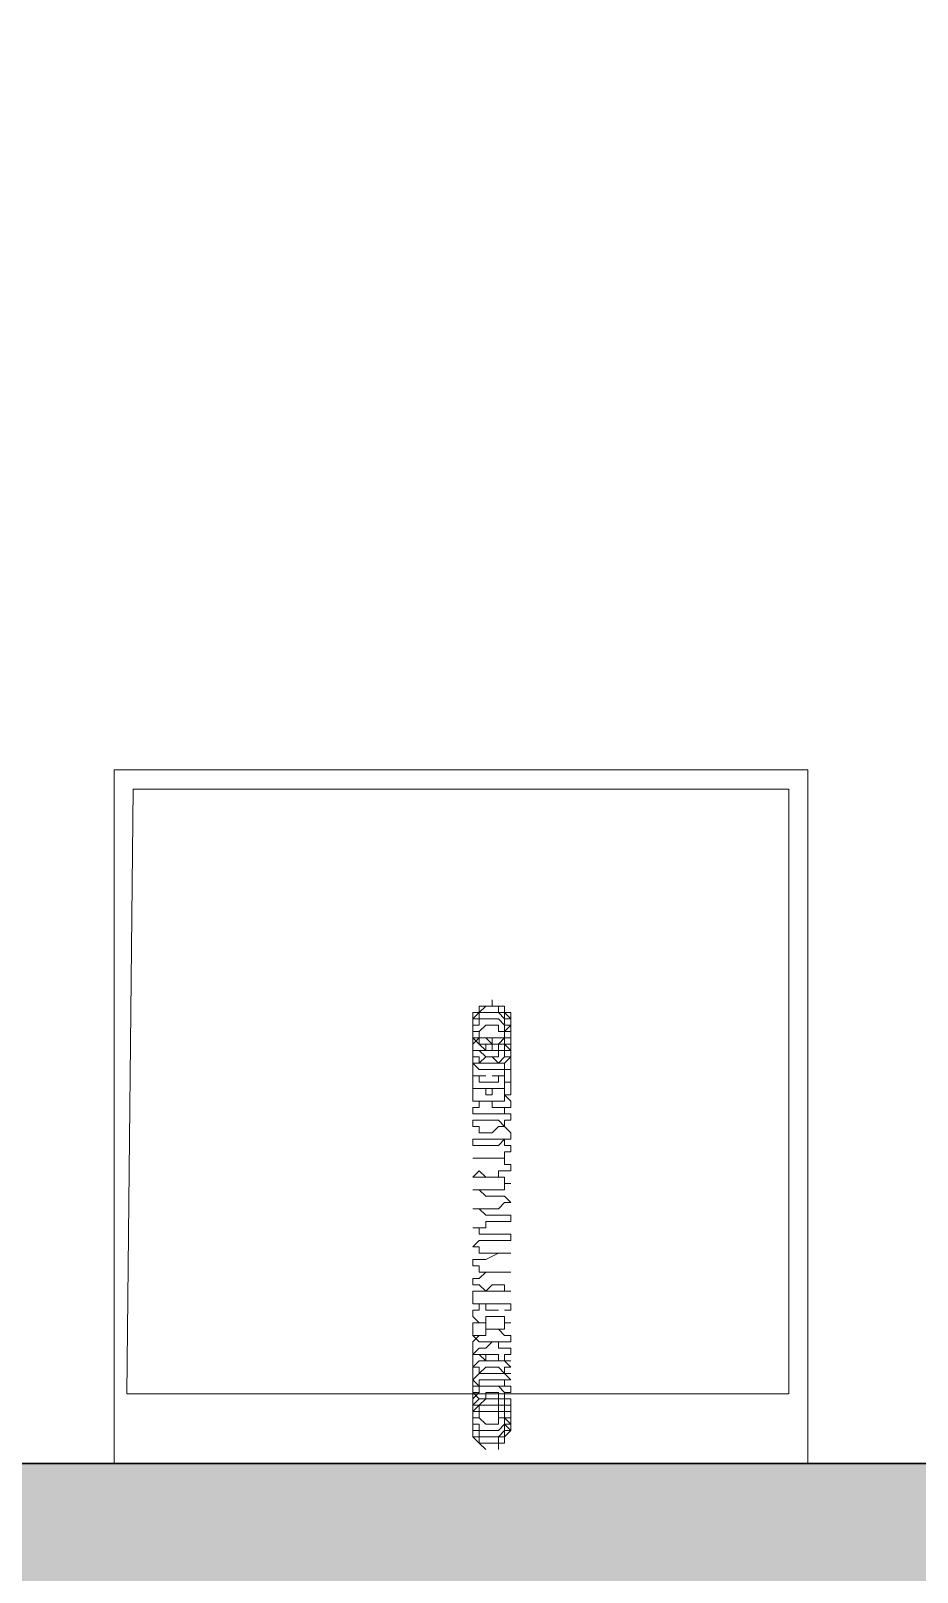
# Model space of a CAD drawing. Header units: millimetres. Extents: x -13407 to 8063098, y -2635 to 109271.
# Drawn here: x -2418 to -1677, y 54274 to 55563 of the extents above; entities that cross this region are included whole.
import ezdxf

# ---------------------------------------------------------------- set-up
doc = ezdxf.new("R2010")
doc.units = ezdxf.units.MM
doc.layers.add('АР_Перегородки газоблок', color=165, linetype='Continuous', lineweight=30)
doc.layers.add('АР_Перегородки газоблок_Штрих', color=165, linetype='Continuous', lineweight=5)
doc.layers.add('ТХ_ВК_оборуд.пищеблок', color=250, linetype='Continuous')

msp = doc.modelspace()

# ---------------------------------------------------------------- hatches: boundary and pattern name
at = {"layer": 'АР_Перегородки газоблок_Штрих', "ltscale": 100}
h = msp.add_hatch(dxfattribs=at)
h.set_pattern_fill('AR-CONC', color=253, scale=30)
h.set_pattern_definition([(50, (211803.85, -55205.68), (215.17805, -18.82564), [22.5, -247.5]), (355, (211803.85, -55205.68), (-41.6254, 225.65764), [18, -198]), (100.45144, (211821.79, -55207.25), (173.55265, 206.832), [19.12206, -210.34263]), (46.1842, (211803.85, -55145.68), (320.1724, -49.65578), [33.75, -371.25]), (96.63564, (211830.53, -55149.82), (280.3986, 292.2356), [28.6831, -315.51413]), (351.18416, (211803.85, -55145.68), (280.3986, 292.2356), [27, -297]), (21, (211833.85, -55160.68), (179.07212, -120.78567), [22.5, -247.5]), (326, (211833.85, -55160.68), (72.9946, 217.54501), [18, -198]), (71.45144, (211848.78, -55170.75), (252.06671, 96.75935), [19.12206, -210.34263]), (37.5, (211803.85, -55205.68), (3.647957, 99.868156), [0, -195.6, 0, -201, 0, -198.75]), (7.5, (211803.85, -55205.68), (78.92086, 118.323514), [0, -114.6, 0, -191.1, 0, -75.75]), (327.5, (211736.95, -55205.68), (160.14673, -6.766462), [0, -75, 0, -234, 0, -310.5]), (317.5, (211706.95, -55205.68), (174.95585, 30.031495), [0, -97.5, 0, -155.4, 0, -220.5])])
h.paths.add_polyline_path([(-230.1, 55563), (-350.1, 55563), (-350.1, 54364.9), (-6180.1, 54364.9), (-6180.1, 54244.9), (-350.1, 54244.9), (-350.1, 52960.3), (-230.1, 52960.3)])

# ---------------------------------------------------------------- linework, layer by layer
at = {"layer": 'АР_Перегородки газоблок', "color": 253, "ltscale": 100}
msp.add_lwpolyline([(-6180.1, 54364.9), (-350.1, 54364.9)], dxfattribs=at)
at = {"layer": 'ТХ_ВК_оборуд.пищеблок', "color": 253, "lineweight": 0}
for points in [[(-1768.6, 54364.9), (-1768.6, 54944.9), (-2348.6, 54944.9), (-2348.6, 54364.9)], [(-1768.6, 54364.9), (-1768.6, 54944.9), (-2348.6, 54944.9), (-2348.6, 54364.9)], [(-1784.5, 54423.1), (-1784.5, 54929), (-2332.8, 54929), (-2338, 54423.1)], [(-1784.5, 54423.1), (-1784.5, 54929), (-2332.8, 54929), (-2338, 54423.1)]]:
    msp.add_lwpolyline(points, close=True, dxfattribs=at)
at = {"layer": 'ТХ_ВК_оборуд.пищеблок', "color": 253, "lineweight": 0, "elevation": 0}
for points in [[(-2032.8, 54699.6), (-2038.1, 54699.6), (-2043.4, 54699.6), (-2043.4, 54704.9), (-2048.7, 54704.9), (-2048.7, 54710.2), (-2048.7, 54715.5), (-2043.4, 54720.8), (-2038.1, 54720.8), (-2032.8, 54715.5), (-2032.8, 54720.8), (-2027.5, 54720.8), (-2022.3, 54720.8), (-2022.3, 54726.1), (-2017, 54726.1), (-2017, 54731.4), (-2017, 54736.7), (-2022.3, 54742), (-2022.3, 54747.3), (-2027.5, 54747.3), (-2032.8, 54747.3), (-2038.1, 54747.3), (-2043.4, 54747.3), (-2043.4, 54742), (-2048.7, 54742), (-2048.7, 54736.7), (-2048.7, 54731.4), (-2048.7, 54726.1), (-2043.4, 54726.1), (-2043.4, 54720.8), (-2038.1, 54720.8), (-2032.8, 54720.8), (-2027.5, 54720.8), (-2022.3, 54720.8), (-2027.5, 54720.8), (-2022.3, 54720.8), (-2027.5, 54720.8), (-2022.3, 54720.8), (-2027.5, 54720.8), (-2022.3, 54720.8), (-2027.5, 54720.8), (-2022.3, 54720.8), (-2027.5, 54720.8), (-2022.3, 54720.8), (-2027.5, 54720.8), (-2022.3, 54720.8), (-2027.5, 54720.8), (-2022.3, 54720.8), (-2022.3, 54726.1), (-2022.3, 54720.8), (-2022.3, 54726.1), (-2022.3, 54720.8), (-2022.3, 54726.1), (-2022.3, 54720.8), (-2022.3, 54726.1), (-2022.3, 54720.8), (-2022.3, 54726.1), (-2022.3, 54720.8), (-2022.3, 54726.1), (-2022.3, 54720.8), (-2022.3, 54726.1), (-2022.3, 54720.8), (-2022.3, 54726.1), (-2017, 54731.4), (-2017, 54736.7), (-2017, 54731.4), (-2017, 54736.7), (-2017, 54731.4), (-2017, 54736.7), (-2017, 54731.4), (-2017, 54736.7), (-2017, 54731.4), (-2017, 54736.7), (-2017, 54731.4), (-2017, 54736.7), (-2017, 54731.4), (-2017, 54736.7), (-2017, 54731.4), (-2017, 54736.7), (-2017, 54742), (-2017, 54736.7), (-2017, 54742), (-2022.3, 54742), (-2017, 54742), (-2022.3, 54742), (-2017, 54742), (-2022.3, 54742), (-2017, 54742), (-2022.3, 54742), (-2017, 54742), (-2022.3, 54742), (-2017, 54742), (-2022.3, 54742), (-2017, 54742), (-2022.3, 54742), (-2017, 54742), (-2022.3, 54742), (-2022.3, 54747.3), (-2022.3, 54742), (-2022.3, 54747.3), (-2027.5, 54747.3), (-2022.3, 54747.3), (-2027.5, 54747.3), (-2022.3, 54747.3), (-2027.5, 54747.3), (-2022.3, 54747.3), (-2027.5, 54747.3), (-2022.3, 54747.3), (-2027.5, 54747.3), (-2022.3, 54747.3), (-2027.5, 54747.3), (-2022.3, 54747.3), (-2027.5, 54747.3), (-2022.3, 54747.3), (-2027.5, 54747.3), (-2032.8, 54747.3), (-2027.5, 54747.3), (-2032.8, 54747.3), (-2027.5, 54747.3), (-2032.8, 54747.3), (-2027.5, 54747.3), (-2032.8, 54747.3), (-2027.5, 54747.3), (-2032.8, 54747.3), (-2027.5, 54747.3), (-2032.8, 54747.3), (-2027.5, 54747.3), (-2032.8, 54747.3), (-2027.5, 54747.3), (-2032.8, 54747.3), (-2032.8, 54752.6), (-2032.8, 54747.3), (-2038.1, 54747.3), (-2043.4, 54747.3), (-2038.1, 54747.3), (-2043.4, 54747.3), (-2043.4, 54742), (-2043.4, 54747.3), (-2043.4, 54742), (-2043.4, 54747.3), (-2043.4, 54742), (-2043.4, 54747.3), (-2043.4, 54742), (-2043.4, 54747.3), (-2043.4, 54742), (-2043.4, 54747.3), (-2043.4, 54742), (-2043.4, 54747.3), (-2043.4, 54742), (-2043.4, 54747.3), (-2043.4, 54742), (-2048.7, 54742), (-2048.7, 54736.7), (-2048.7, 54742), (-2048.7, 54736.7), (-2048.7, 54742), (-2048.7, 54736.7), (-2048.7, 54742), (-2048.7, 54736.7), (-2048.7, 54742), (-2048.7, 54736.7), (-2048.7, 54742), (-2048.7, 54736.7), (-2048.7, 54742), (-2048.7, 54736.7), (-2048.7, 54742), (-2048.7, 54736.7), (-2048.7, 54731.4), (-2048.7, 54726.1), (-2043.4, 54726.1), (-2043.4, 54720.8), (-2038.1, 54720.8), (-2032.8, 54720.8), (-2038.1, 54720.8), (-2043.4, 54720.8), (-2043.4, 54726.1), (-2048.7, 54726.1), (-2048.7, 54731.4), (-2048.7, 54736.7), (-2048.7, 54731.4), (-2048.7, 54726.1), (-2043.4, 54726.1), (-2043.4, 54720.8), (-2038.1, 54720.8), (-2032.8, 54720.8), (-2027.5, 54720.8), (-2032.8, 54720.8), (-2038.1, 54720.8), (-2043.4, 54720.8), (-2043.4, 54726.1), (-2048.7, 54726.1), (-2048.7, 54731.4), (-2048.7, 54736.7), (-2048.7, 54731.4), (-2048.7, 54726.1), (-2043.4, 54726.1), (-2043.4, 54720.8), (-2038.1, 54720.8), (-2032.8, 54720.8), (-2027.5, 54720.8), (-2032.8, 54720.8), (-2038.1, 54720.8), (-2043.4, 54720.8), (-2043.4, 54726.1), (-2048.7, 54726.1), (-2048.7, 54731.4), (-2048.7, 54736.7), (-2048.7, 54731.4), (-2048.7, 54726.1), (-2043.4, 54726.1), (-2043.4, 54720.8), (-2038.1, 54720.8), (-2032.8, 54720.8), (-2027.5, 54720.8), (-2032.8, 54720.8), (-2038.1, 54720.8), (-2043.4, 54720.8), (-2043.4, 54726.1), (-2048.7, 54726.1), (-2048.7, 54731.4), (-2048.7, 54736.7), (-2048.7, 54731.4), (-2048.7, 54726.1), (-2043.4, 54726.1), (-2043.4, 54720.8), (-2038.1, 54720.8), (-2032.8, 54720.8), (-2027.5, 54720.8), (-2032.8, 54720.8), (-2038.1, 54720.8), (-2043.4, 54720.8), (-2043.4, 54726.1), (-2048.7, 54726.1), (-2048.7, 54731.4), (-2048.7, 54736.7), (-2048.7, 54731.4), (-2048.7, 54726.1), (-2043.4, 54726.1), (-2043.4, 54720.8), (-2038.1, 54720.8), (-2032.8, 54720.8)], [(-2032.8, 54699.6), (-2038.1, 54699.6), (-2043.4, 54699.6), (-2043.4, 54704.9), (-2048.7, 54704.9), (-2048.7, 54710.2), (-2048.7, 54715.5), (-2043.4, 54720.8), (-2038.1, 54720.8), (-2032.8, 54715.5), (-2032.8, 54720.8), (-2027.5, 54720.8), (-2022.3, 54720.8), (-2022.3, 54726.1), (-2017, 54726.1), (-2017, 54731.4), (-2017, 54736.7), (-2022.3, 54742), (-2022.3, 54747.3), (-2027.5, 54747.3), (-2032.8, 54747.3), (-2038.1, 54747.3), (-2043.4, 54747.3), (-2043.4, 54742), (-2048.7, 54742), (-2048.7, 54736.7), (-2048.7, 54731.4), (-2048.7, 54726.1), (-2043.4, 54726.1), (-2043.4, 54720.8), (-2038.1, 54720.8), (-2032.8, 54720.8), (-2027.5, 54720.8), (-2022.3, 54720.8), (-2027.5, 54720.8), (-2022.3, 54720.8), (-2027.5, 54720.8), (-2022.3, 54720.8), (-2027.5, 54720.8), (-2022.3, 54720.8), (-2027.5, 54720.8), (-2022.3, 54720.8), (-2027.5, 54720.8), (-2022.3, 54720.8), (-2027.5, 54720.8), (-2022.3, 54720.8), (-2027.5, 54720.8), (-2022.3, 54720.8), (-2022.3, 54726.1), (-2022.3, 54720.8), (-2022.3, 54726.1), (-2022.3, 54720.8), (-2022.3, 54726.1), (-2022.3, 54720.8), (-2022.3, 54726.1), (-2022.3, 54720.8), (-2022.3, 54726.1), (-2022.3, 54720.8), (-2022.3, 54726.1), (-2022.3, 54720.8), (-2022.3, 54726.1), (-2022.3, 54720.8), (-2022.3, 54726.1), (-2017, 54731.4), (-2017, 54736.7), (-2017, 54731.4), (-2017, 54736.7), (-2017, 54731.4), (-2017, 54736.7), (-2017, 54731.4), (-2017, 54736.7), (-2017, 54731.4), (-2017, 54736.7), (-2017, 54731.4), (-2017, 54736.7), (-2017, 54731.4), (-2017, 54736.7), (-2017, 54731.4), (-2017, 54736.7), (-2017, 54742), (-2017, 54736.7), (-2017, 54742), (-2022.3, 54742), (-2017, 54742), (-2022.3, 54742), (-2017, 54742), (-2022.3, 54742), (-2017, 54742), (-2022.3, 54742), (-2017, 54742), (-2022.3, 54742), (-2017, 54742), (-2022.3, 54742), (-2017, 54742), (-2022.3, 54742), (-2017, 54742), (-2022.3, 54742), (-2022.3, 54747.3), (-2022.3, 54742), (-2022.3, 54747.3), (-2027.5, 54747.3), (-2022.3, 54747.3), (-2027.5, 54747.3), (-2022.3, 54747.3), (-2027.5, 54747.3), (-2022.3, 54747.3), (-2027.5, 54747.3), (-2022.3, 54747.3), (-2027.5, 54747.3), (-2022.3, 54747.3), (-2027.5, 54747.3), (-2022.3, 54747.3), (-2027.5, 54747.3), (-2022.3, 54747.3), (-2027.5, 54747.3), (-2032.8, 54747.3), (-2027.5, 54747.3), (-2032.8, 54747.3), (-2027.5, 54747.3), (-2032.8, 54747.3), (-2027.5, 54747.3), (-2032.8, 54747.3), (-2027.5, 54747.3), (-2032.8, 54747.3), (-2027.5, 54747.3), (-2032.8, 54747.3), (-2027.5, 54747.3), (-2032.8, 54747.3), (-2027.5, 54747.3), (-2032.8, 54747.3), (-2032.8, 54752.6), (-2032.8, 54747.3), (-2038.1, 54747.3), (-2043.4, 54747.3), (-2038.1, 54747.3), (-2043.4, 54747.3), (-2043.4, 54742), (-2043.4, 54747.3), (-2043.4, 54742), (-2043.4, 54747.3), (-2043.4, 54742), (-2043.4, 54747.3), (-2043.4, 54742), (-2043.4, 54747.3), (-2043.4, 54742), (-2043.4, 54747.3), (-2043.4, 54742), (-2043.4, 54747.3), (-2043.4, 54742), (-2043.4, 54747.3), (-2043.4, 54742), (-2048.7, 54742), (-2048.7, 54736.7), (-2048.7, 54742), (-2048.7, 54736.7), (-2048.7, 54742), (-2048.7, 54736.7), (-2048.7, 54742), (-2048.7, 54736.7), (-2048.7, 54742), (-2048.7, 54736.7), (-2048.7, 54742), (-2048.7, 54736.7), (-2048.7, 54742), (-2048.7, 54736.7), (-2048.7, 54742), (-2048.7, 54736.7), (-2048.7, 54731.4), (-2048.7, 54726.1), (-2043.4, 54726.1), (-2043.4, 54720.8), (-2038.1, 54720.8), (-2032.8, 54720.8), (-2038.1, 54720.8), (-2043.4, 54720.8), (-2043.4, 54726.1), (-2048.7, 54726.1), (-2048.7, 54731.4), (-2048.7, 54736.7), (-2048.7, 54731.4), (-2048.7, 54726.1), (-2043.4, 54726.1), (-2043.4, 54720.8), (-2038.1, 54720.8), (-2032.8, 54720.8), (-2027.5, 54720.8), (-2032.8, 54720.8), (-2038.1, 54720.8), (-2043.4, 54720.8), (-2043.4, 54726.1), (-2048.7, 54726.1), (-2048.7, 54731.4), (-2048.7, 54736.7), (-2048.7, 54731.4), (-2048.7, 54726.1), (-2043.4, 54726.1), (-2043.4, 54720.8), (-2038.1, 54720.8), (-2032.8, 54720.8), (-2027.5, 54720.8), (-2032.8, 54720.8), (-2038.1, 54720.8), (-2043.4, 54720.8), (-2043.4, 54726.1), (-2048.7, 54726.1), (-2048.7, 54731.4), (-2048.7, 54736.7), (-2048.7, 54731.4), (-2048.7, 54726.1), (-2043.4, 54726.1), (-2043.4, 54720.8), (-2038.1, 54720.8), (-2032.8, 54720.8), (-2027.5, 54720.8), (-2032.8, 54720.8), (-2038.1, 54720.8), (-2043.4, 54720.8), (-2043.4, 54726.1), (-2048.7, 54726.1), (-2048.7, 54731.4), (-2048.7, 54736.7), (-2048.7, 54731.4), (-2048.7, 54726.1), (-2043.4, 54726.1), (-2043.4, 54720.8), (-2038.1, 54720.8), (-2032.8, 54720.8), (-2027.5, 54720.8), (-2032.8, 54720.8), (-2038.1, 54720.8), (-2043.4, 54720.8), (-2043.4, 54726.1), (-2048.7, 54726.1), (-2048.7, 54731.4), (-2048.7, 54736.7), (-2048.7, 54731.4), (-2048.7, 54726.1), (-2043.4, 54726.1), (-2043.4, 54720.8), (-2038.1, 54720.8), (-2032.8, 54720.8)], [(-2038.1, 54704.9), (-2043.4, 54699.6), (-2048.7, 54699.6), (-2048.7, 54704.9), (-2048.7, 54710.2), (-2043.4, 54710.2), (-2038.1, 54710.2), (-2038.1, 54715.5), (-2032.8, 54715.5), (-2032.8, 54710.2), (-2027.5, 54710.2), (-2022.3, 54710.2), (-2022.3, 54704.9), (-2017, 54704.9), (-2017, 54699.6), (-2017, 54694.3), (-2022.3, 54694.3), (-2022.3, 54689), (-2027.5, 54689), (-2027.5, 54683.8), (-2032.8, 54683.8), (-2038.1, 54683.8), (-2043.4, 54683.8), (-2043.4, 54689), (-2048.7, 54689), (-2048.7, 54694.3), (-2048.7, 54699.6), (-2043.4, 54694.3), (-2038.1, 54694.3), (-2032.8, 54694.3), (-2027.5, 54694.3), (-2022.3, 54694.3), (-2022.3, 54699.6), (-2017, 54704.9), (-2017, 54710.2), (-2022.3, 54715.5), (-2022.3, 54720.8), (-2027.5, 54720.8), (-2032.8, 54720.8), (-2038.1, 54720.8), (-2043.4, 54720.8), (-2043.4, 54726.1), (-2048.7, 54726.1), (-2048.7, 54731.4), (-2048.7, 54736.7), (-2043.4, 54742), (-2038.1, 54747.3), (-2032.8, 54747.3), (-2027.5, 54747.3), (-2027.5, 54742), (-2022.3, 54742), (-2022.3, 54736.7), (-2017, 54736.7), (-2017, 54731.4), (-2017, 54726.1), (-2022.3, 54726.1), (-2022.3, 54720.8), (-2027.5, 54715.5), (-2032.8, 54715.5), (-2038.1, 54715.5), (-2043.4, 54715.5), (-2043.4, 54720.8), (-2048.7, 54720.8), (-2048.7, 54726.1), (-2048.7, 54731.4), (-2048.7, 54736.7), (-2043.4, 54736.7), (-2043.4, 54742), (-2038.1, 54742), (-2032.8, 54742), (-2027.5, 54742), (-2022.3, 54736.7), (-2022.3, 54731.4), (-2017, 54731.4), (-2017, 54726.1), (-2017, 54720.8), (-2022.3, 54720.8), (-2022.3, 54715.5), (-2027.5, 54715.5), (-2027.5, 54710.2), (-2032.8, 54710.2), (-2038.1, 54710.2), (-2043.4, 54715.5), (-2048.7, 54720.8), (-2048.7, 54726.1), (-2048.7, 54731.4), (-2043.4, 54731.4), (-2043.4, 54736.7), (-2038.1, 54736.7), (-2032.8, 54736.7), (-2027.5, 54736.7), (-2022.3, 54731.4), (-2022.3, 54726.1), (-2017, 54731.4), (-2022.3, 54726.1), (-2017, 54731.4), (-2022.3, 54726.1), (-2017, 54731.4), (-2022.3, 54726.1), (-2017, 54731.4), (-2022.3, 54726.1), (-2017, 54731.4), (-2022.3, 54726.1), (-2017, 54731.4), (-2022.3, 54726.1), (-2017, 54731.4), (-2022.3, 54726.1), (-2017, 54726.1), (-2017, 54720.8), (-2017, 54715.5), (-2022.3, 54715.5), (-2022.3, 54710.2), (-2027.5, 54710.2), (-2027.5, 54704.9), (-2032.8, 54704.9), (-2038.1, 54704.9), (-2043.4, 54710.2), (-2048.7, 54710.2), (-2048.7, 54715.5), (-2048.7, 54720.8), (-2048.7, 54726.1), (-2043.4, 54726.1), (-2038.1, 54731.4), (-2032.8, 54731.4), (-2027.5, 54731.4), (-2027.5, 54726.1), (-2022.3, 54726.1), (-2022.3, 54720.8), (-2017, 54720.8), (-2017, 54715.5), (-2017, 54710.2), (-2022.3, 54710.2), (-2022.3, 54704.9), (-2027.5, 54699.6), (-2032.8, 54699.6), (-2038.1, 54699.6)], [(-2038.1, 54704.9), (-2043.4, 54699.6), (-2048.7, 54699.6), (-2048.7, 54704.9), (-2048.7, 54710.2), (-2043.4, 54710.2), (-2038.1, 54710.2), (-2038.1, 54715.5), (-2032.8, 54715.5), (-2032.8, 54710.2), (-2027.5, 54710.2), (-2022.3, 54710.2), (-2022.3, 54704.9), (-2017, 54704.9), (-2017, 54699.6), (-2017, 54694.3), (-2022.3, 54694.3), (-2022.3, 54689), (-2027.5, 54689), (-2027.5, 54683.8), (-2032.8, 54683.8), (-2038.1, 54683.8), (-2043.4, 54683.8), (-2043.4, 54689), (-2048.7, 54689), (-2048.7, 54694.3), (-2048.7, 54699.6), (-2043.4, 54694.3), (-2038.1, 54694.3), (-2032.8, 54694.3), (-2027.5, 54694.3), (-2022.3, 54694.3), (-2022.3, 54699.6), (-2017, 54704.9), (-2017, 54710.2), (-2022.3, 54715.5), (-2022.3, 54720.8), (-2027.5, 54720.8), (-2032.8, 54720.8), (-2038.1, 54720.8), (-2043.4, 54720.8), (-2043.4, 54726.1), (-2048.7, 54726.1), (-2048.7, 54731.4), (-2048.7, 54736.7), (-2043.4, 54742), (-2038.1, 54747.3), (-2032.8, 54747.3), (-2027.5, 54747.3), (-2027.5, 54742), (-2022.3, 54742), (-2022.3, 54736.7), (-2017, 54736.7), (-2017, 54731.4), (-2017, 54726.1), (-2022.3, 54726.1), (-2022.3, 54720.8), (-2027.5, 54715.5), (-2032.8, 54715.5), (-2038.1, 54715.5), (-2043.4, 54715.5), (-2043.4, 54720.8), (-2048.7, 54720.8), (-2048.7, 54726.1), (-2048.7, 54731.4), (-2048.7, 54736.7), (-2043.4, 54736.7), (-2043.4, 54742), (-2038.1, 54742), (-2032.8, 54742), (-2027.5, 54742), (-2022.3, 54736.7), (-2022.3, 54731.4), (-2017, 54731.4), (-2017, 54726.1), (-2017, 54720.8), (-2022.3, 54720.8), (-2022.3, 54715.5), (-2027.5, 54715.5), (-2027.5, 54710.2), (-2032.8, 54710.2), (-2038.1, 54710.2), (-2043.4, 54715.5), (-2048.7, 54720.8), (-2048.7, 54726.1), (-2048.7, 54731.4), (-2043.4, 54731.4), (-2043.4, 54736.7), (-2038.1, 54736.7), (-2032.8, 54736.7), (-2027.5, 54736.7), (-2022.3, 54731.4), (-2022.3, 54726.1), (-2017, 54731.4), (-2022.3, 54726.1), (-2017, 54731.4), (-2022.3, 54726.1), (-2017, 54731.4), (-2022.3, 54726.1), (-2017, 54731.4), (-2022.3, 54726.1), (-2017, 54731.4), (-2022.3, 54726.1), (-2017, 54731.4), (-2022.3, 54726.1), (-2017, 54731.4), (-2022.3, 54726.1), (-2017, 54726.1), (-2017, 54720.8), (-2017, 54715.5), (-2022.3, 54715.5), (-2022.3, 54710.2), (-2027.5, 54710.2), (-2027.5, 54704.9), (-2032.8, 54704.9), (-2038.1, 54704.9), (-2043.4, 54710.2), (-2048.7, 54710.2), (-2048.7, 54715.5), (-2048.7, 54720.8), (-2048.7, 54726.1), (-2043.4, 54726.1), (-2038.1, 54731.4), (-2032.8, 54731.4), (-2027.5, 54731.4), (-2027.5, 54726.1), (-2022.3, 54726.1), (-2022.3, 54720.8), (-2017, 54720.8), (-2017, 54715.5), (-2017, 54710.2), (-2022.3, 54710.2), (-2022.3, 54704.9), (-2027.5, 54699.6), (-2032.8, 54699.6), (-2038.1, 54699.6)], [(-2032.8, 54747.3), (-2032.8, 54752.6), (-2032.8, 54747.3), (-2038.1, 54747.3), (-2043.4, 54747.3)], [(-2032.8, 54747.3), (-2032.8, 54752.6), (-2032.8, 54747.3), (-2038.1, 54747.3), (-2043.4, 54747.3)], [(-2032.8, 54747.3), (-2032.8, 54752.6), (-2032.8, 54747.3), (-2038.1, 54747.3), (-2043.4, 54747.3)], [(-2032.8, 54747.3), (-2032.8, 54752.6), (-2032.8, 54747.3), (-2038.1, 54747.3), (-2043.4, 54747.3)], [(-2032.8, 54747.3), (-2032.8, 54752.6), (-2032.8, 54747.3), (-2038.1, 54747.3), (-2043.4, 54747.3)], [(-2032.8, 54747.3), (-2032.8, 54752.6), (-2032.8, 54747.3), (-2038.1, 54747.3), (-2043.4, 54747.3)], [(-2032.8, 54747.3), (-2032.8, 54752.6), (-2032.8, 54747.3), (-2038.1, 54747.3), (-2043.4, 54747.3)], [(-2032.8, 54747.3), (-2032.8, 54752.6), (-2032.8, 54747.3), (-2038.1, 54747.3), (-2043.4, 54747.3)], [(-2032.8, 54747.3), (-2032.8, 54752.6), (-2032.8, 54747.3), (-2038.1, 54747.3), (-2043.4, 54747.3)], [(-2032.8, 54747.3), (-2032.8, 54752.6), (-2032.8, 54747.3), (-2038.1, 54747.3), (-2043.4, 54747.3)], [(-2032.8, 54747.3), (-2032.8, 54752.6), (-2032.8, 54747.3), (-2038.1, 54747.3), (-2043.4, 54747.3)], [(-2032.8, 54747.3), (-2032.8, 54752.6), (-2032.8, 54747.3), (-2038.1, 54747.3), (-2043.4, 54747.3)], [(-2032.8, 54747.3), (-2032.8, 54752.6), (-2032.8, 54747.3), (-2038.1, 54747.3), (-2043.4, 54747.3)], [(-2032.8, 54747.3), (-2032.8, 54752.6), (-2032.8, 54747.3), (-2038.1, 54747.3), (-2043.4, 54747.3)], [(-2032.8, 54747.3), (-2032.8, 54752.6), (-2032.8, 54747.3), (-2038.1, 54747.3), (-2043.4, 54747.3)], [(-2032.8, 54747.3), (-2032.8, 54752.6), (-2032.8, 54747.3), (-2038.1, 54747.3), (-2043.4, 54747.3)], [(-2043.4, 54747.3), (-2038.1, 54747.3), (-2043.4, 54747.3)], [(-2043.4, 54747.3), (-2038.1, 54747.3), (-2043.4, 54747.3)], [(-2038.1, 54747.3), (-2032.8, 54747.3), (-2038.1, 54747.3)], [(-2038.1, 54747.3), (-2032.8, 54747.3), (-2038.1, 54747.3)], [(-2038.1, 54747.3), (-2032.8, 54747.3), (-2038.1, 54747.3)], [(-2038.1, 54747.3), (-2032.8, 54747.3), (-2038.1, 54747.3)], [(-2032.8, 54752.6), (-2032.8, 54747.3), (-2032.8, 54752.6)], [(-2032.8, 54747.3), (-2032.8, 54752.6), (-2032.8, 54747.3)], [(-2032.8, 54752.6), (-2032.8, 54747.3), (-2032.8, 54752.6)], [(-2032.8, 54747.3), (-2032.8, 54752.6), (-2032.8, 54747.3)], [(-2032.8, 54752.6), (-2032.8, 54747.3), (-2032.8, 54752.6)], [(-2032.8, 54747.3), (-2032.8, 54752.6), (-2032.8, 54747.3)], [(-2032.8, 54752.6), (-2032.8, 54747.3), (-2032.8, 54752.6)], [(-2032.8, 54747.3), (-2032.8, 54752.6), (-2032.8, 54747.3)], [(-2022.3, 54747.3), (-2022.3, 54742), (-2022.3, 54747.3)], [(-2022.3, 54742), (-2022.3, 54747.3)], [(-2022.3, 54742), (-2022.3, 54747.3)], [(-2022.3, 54742), (-2022.3, 54747.3)], [(-2022.3, 54742), (-2022.3, 54747.3)], [(-2022.3, 54742), (-2022.3, 54747.3)], [(-2022.3, 54742), (-2022.3, 54747.3)], [(-2022.3, 54742), (-2022.3, 54747.3)], [(-2022.3, 54742), (-2022.3, 54747.3)], [(-2022.3, 54747.3), (-2022.3, 54742), (-2022.3, 54747.3)], [(-2022.3, 54742), (-2022.3, 54747.3)], [(-2022.3, 54742), (-2022.3, 54747.3)], [(-2022.3, 54742), (-2022.3, 54747.3)], [(-2022.3, 54742), (-2022.3, 54747.3)], [(-2022.3, 54742), (-2022.3, 54747.3)], [(-2022.3, 54742), (-2022.3, 54747.3)], [(-2022.3, 54742), (-2022.3, 54747.3)], [(-2022.3, 54742), (-2022.3, 54747.3)], [(-2048.7, 54742), (-2043.4, 54742), (-2048.7, 54742)], [(-2048.7, 54742), (-2043.4, 54742), (-2048.7, 54742)], [(-2043.4, 54742), (-2048.7, 54742)], [(-2043.4, 54742), (-2048.7, 54742)], [(-2043.4, 54742), (-2048.7, 54742)], [(-2043.4, 54742), (-2048.7, 54742)], [(-2043.4, 54742), (-2048.7, 54742)], [(-2043.4, 54742), (-2048.7, 54742)], [(-2043.4, 54742), (-2048.7, 54742)], [(-2043.4, 54742), (-2048.7, 54742)], [(-2048.7, 54742), (-2043.4, 54742), (-2048.7, 54742)], [(-2048.7, 54742), (-2043.4, 54742), (-2048.7, 54742)], [(-2043.4, 54742), (-2048.7, 54742)], [(-2043.4, 54742), (-2048.7, 54742)], [(-2043.4, 54742), (-2048.7, 54742)], [(-2043.4, 54742), (-2048.7, 54742)], [(-2043.4, 54742), (-2048.7, 54742)], [(-2043.4, 54742), (-2048.7, 54742)], [(-2043.4, 54742), (-2048.7, 54742)], [(-2043.4, 54742), (-2048.7, 54742)], [(-2048.7, 54731.4), (-2048.7, 54736.7), (-2048.7, 54731.4)], [(-2048.7, 54731.4), (-2048.7, 54736.7), (-2048.7, 54731.4)], [(-2048.7, 54731.4), (-2048.7, 54736.7), (-2048.7, 54731.4)], [(-2048.7, 54731.4), (-2048.7, 54736.7), (-2048.7, 54731.4)], [(-2048.7, 54726.1), (-2048.7, 54731.4), (-2048.7, 54726.1)], [(-2048.7, 54726.1), (-2048.7, 54731.4), (-2048.7, 54726.1)], [(-2048.7, 54726.1), (-2048.7, 54731.4), (-2048.7, 54726.1)], [(-2048.7, 54726.1), (-2048.7, 54731.4), (-2048.7, 54726.1)], [(-2017, 54742), (-2017, 54736.7), (-2017, 54742)], [(-2017, 54736.7), (-2017, 54742)], [(-2017, 54736.7), (-2017, 54742)], [(-2017, 54736.7), (-2017, 54742)], [(-2017, 54736.7), (-2017, 54742)], [(-2017, 54736.7), (-2017, 54742)], [(-2017, 54736.7), (-2017, 54742)], [(-2017, 54736.7), (-2017, 54742)], [(-2017, 54736.7), (-2017, 54742)], [(-2017, 54742), (-2017, 54736.7), (-2017, 54742)], [(-2017, 54736.7), (-2017, 54742)], [(-2017, 54736.7), (-2017, 54742)], [(-2017, 54736.7), (-2017, 54742)], [(-2017, 54736.7), (-2017, 54742)], [(-2017, 54736.7), (-2017, 54742)], [(-2017, 54736.7), (-2017, 54742)], [(-2017, 54736.7), (-2017, 54742)], [(-2017, 54736.7), (-2017, 54742)], [(-2043.4, 54726.1), (-2048.7, 54726.1), (-2043.4, 54726.1)], [(-2043.4, 54726.1), (-2048.7, 54726.1), (-2043.4, 54726.1)], [(-2043.4, 54726.1), (-2048.7, 54726.1), (-2043.4, 54726.1)], [(-2043.4, 54726.1), (-2048.7, 54726.1), (-2043.4, 54726.1)], [(-2043.4, 54720.8), (-2043.4, 54726.1), (-2043.4, 54720.8)], [(-2043.4, 54720.8), (-2043.4, 54726.1), (-2043.4, 54720.8)], [(-2043.4, 54720.8), (-2043.4, 54726.1), (-2043.4, 54720.8)], [(-2043.4, 54720.8), (-2043.4, 54726.1), (-2043.4, 54720.8)], [(-2038.1, 54720.8), (-2043.4, 54720.8), (-2038.1, 54720.8)], [(-2038.1, 54720.8), (-2043.4, 54720.8), (-2038.1, 54720.8)], [(-2038.1, 54720.8), (-2043.4, 54720.8), (-2038.1, 54720.8)], [(-2038.1, 54720.8), (-2043.4, 54720.8), (-2038.1, 54720.8)], [(-2032.8, 54720.8), (-2038.1, 54720.8), (-2032.8, 54720.8)], [(-2032.8, 54720.8), (-2038.1, 54720.8), (-2032.8, 54720.8)], [(-2032.8, 54720.8), (-2038.1, 54720.8), (-2032.8, 54720.8)], [(-2032.8, 54720.8), (-2038.1, 54720.8), (-2032.8, 54720.8)], [(-2027.5, 54720.8), (-2032.8, 54720.8), (-2027.5, 54720.8)], [(-2027.5, 54720.8), (-2032.8, 54720.8), (-2027.5, 54720.8)], [(-2027.5, 54720.8), (-2032.8, 54720.8), (-2027.5, 54720.8)], [(-2027.5, 54720.8), (-2032.8, 54720.8), (-2027.5, 54720.8)], [(-2027.5, 54720.8), (-2032.8, 54720.8), (-2027.5, 54720.8)], [(-2027.5, 54720.8), (-2032.8, 54720.8), (-2027.5, 54720.8)], [(-2038.1, 54689), (-2043.4, 54689), (-2048.7, 54689), (-2048.7, 54683.8), (-2048.7, 54678.5), (-2043.4, 54678.5), (-2038.1, 54678.5), (-2038.1, 54673.2), (-2032.8, 54673.2), (-2032.8, 54678.5), (-2027.5, 54678.5), (-2022.3, 54678.5), (-2022.3, 54683.8), (-2017, 54683.8), (-2017, 54689), (-2017, 54694.3), (-2022.3, 54694.3), (-2022.3, 54699.6), (-2027.5, 54699.6), (-2032.8, 54704.9)], [(-2038.1, 54689), (-2043.4, 54689), (-2048.7, 54689), (-2048.7, 54683.8), (-2048.7, 54678.5), (-2043.4, 54678.5), (-2038.1, 54678.5), (-2038.1, 54673.2), (-2032.8, 54673.2), (-2032.8, 54678.5), (-2027.5, 54678.5), (-2022.3, 54678.5), (-2022.3, 54683.8), (-2017, 54683.8), (-2017, 54689), (-2017, 54694.3), (-2022.3, 54694.3), (-2022.3, 54699.6), (-2027.5, 54699.6), (-2032.8, 54704.9)], [(-2022.3, 54556.7), (-2027.5, 54556.7), (-2032.8, 54556.7), (-2038.1, 54556.7), (-2043.4, 54556.7), (-2043.4, 54562), (-2048.7, 54562), (-2043.4, 54562), (-2038.1, 54562), (-2038.1, 54567.3), (-2032.8, 54567.3), (-2027.5, 54567.3), (-2022.3, 54567.3), (-2017, 54567.3), (-2017, 54572.6), (-2022.3, 54572.6), (-2027.5, 54572.6), (-2032.8, 54572.6), (-2038.1, 54572.6), (-2043.4, 54577.9), (-2048.7, 54577.9), (-2043.4, 54577.9), (-2038.1, 54577.9), (-2027.5, 54577.9), (-2022.3, 54583.2), (-2017, 54583.2), (-2022.3, 54588.5), (-2027.5, 54588.5), (-2032.8, 54588.5), (-2038.1, 54588.5), (-2043.4, 54593.8), (-2048.7, 54593.8), (-2043.4, 54593.8), (-2038.1, 54593.8), (-2027.5, 54593.8), (-2022.3, 54593.8), (-2022.3, 54599.1), (-2017, 54599.1), (-2022.3, 54599.1), (-2022.3, 54604.3), (-2027.5, 54604.3), (-2032.8, 54604.3), (-2038.1, 54604.3), (-2043.4, 54609.6), (-2048.7, 54604.3), (-2043.4, 54604.3), (-2038.1, 54604.3), (-2032.8, 54604.3), (-2027.5, 54604.3), (-2027.5, 54609.6), (-2022.3, 54609.6), (-2017, 54609.6), (-2017, 54614.9), (-2022.3, 54614.9), (-2022.3, 54620.2), (-2027.5, 54620.2), (-2032.8, 54620.2), (-2038.1, 54620.2), (-2043.4, 54620.2), (-2048.7, 54620.2), (-2043.4, 54620.2), (-2038.1, 54620.2), (-2027.5, 54620.2), (-2022.3, 54620.2), (-2022.3, 54625.5), (-2017, 54625.5), (-2017, 54630.8), (-2022.3, 54630.8), (-2022.3, 54636.1), (-2027.5, 54636.1), (-2032.8, 54636.1), (-2038.1, 54636.1), (-2043.4, 54636.1), (-2048.7, 54636.1), (-2048.7, 54630.8), (-2043.4, 54630.8), (-2038.1, 54630.8), (-2032.8, 54630.8), (-2027.5, 54630.8), (-2022.3, 54636.1), (-2017, 54636.1), (-2017, 54641.4), (-2022.3, 54646.7), (-2027.5, 54652), (-2032.8, 54652), (-2038.1, 54652), (-2043.4, 54652), (-2048.7, 54652), (-2048.7, 54646.7), (-2043.4, 54646.7), (-2043.4, 54641.4), (-2038.1, 54641.4), (-2032.8, 54641.4), (-2027.5, 54646.7), (-2022.3, 54646.7), (-2022.3, 54652), (-2017, 54652), (-2017, 54657.3), (-2022.3, 54657.3), (-2022.3, 54662.6), (-2027.5, 54662.6), (-2032.8, 54662.6), (-2032.8, 54667.9), (-2038.1, 54667.9), (-2043.4, 54667.9), (-2043.4, 54662.6), (-2048.7, 54662.6), (-2048.7, 54657.3), (-2043.4, 54657.3), (-2038.1, 54657.3), (-2032.8, 54657.3), (-2027.5, 54657.3), (-2022.3, 54657.3), (-2022.3, 54662.6), (-2017, 54662.6), (-2017, 54667.9), (-2022.3, 54673.2), (-2022.3, 54678.5), (-2027.5, 54678.5), (-2032.8, 54678.5), (-2038.1, 54678.5), (-2043.4, 54678.5), (-2048.7, 54678.5), (-2048.7, 54673.2), (-2048.7, 54667.9), (-2043.4, 54667.9), (-2038.1, 54667.9), (-2032.8, 54667.9), (-2027.5, 54667.9), (-2022.3, 54667.9), (-2022.3, 54673.2), (-2017, 54673.2), (-2017, 54678.5), (-2017, 54683.8), (-2022.3, 54683.8), (-2022.3, 54689), (-2027.5, 54689), (-2032.8, 54689)], [(-2022.3, 54556.7), (-2027.5, 54556.7), (-2032.8, 54556.7), (-2038.1, 54556.7), (-2043.4, 54556.7), (-2043.4, 54562), (-2048.7, 54562), (-2043.4, 54562), (-2038.1, 54562), (-2038.1, 54567.3), (-2032.8, 54567.3), (-2027.5, 54567.3), (-2022.3, 54567.3), (-2017, 54567.3), (-2017, 54572.6), (-2022.3, 54572.6), (-2027.5, 54572.6), (-2032.8, 54572.6), (-2038.1, 54572.6), (-2043.4, 54577.9), (-2048.7, 54577.9), (-2043.4, 54577.9), (-2038.1, 54577.9), (-2027.5, 54577.9), (-2022.3, 54583.2), (-2017, 54583.2), (-2022.3, 54588.5), (-2027.5, 54588.5), (-2032.8, 54588.5), (-2038.1, 54588.5), (-2043.4, 54593.8), (-2048.7, 54593.8), (-2043.4, 54593.8), (-2038.1, 54593.8), (-2027.5, 54593.8), (-2022.3, 54593.8), (-2022.3, 54599.1), (-2017, 54599.1), (-2022.3, 54599.1), (-2022.3, 54604.3), (-2027.5, 54604.3), (-2032.8, 54604.3), (-2038.1, 54604.3), (-2043.4, 54609.6), (-2048.7, 54604.3), (-2043.4, 54604.3), (-2038.1, 54604.3), (-2032.8, 54604.3), (-2027.5, 54604.3), (-2027.5, 54609.6), (-2022.3, 54609.6), (-2017, 54609.6), (-2017, 54614.9), (-2022.3, 54614.9), (-2022.3, 54620.2), (-2027.5, 54620.2), (-2032.8, 54620.2), (-2038.1, 54620.2), (-2043.4, 54620.2), (-2048.7, 54620.2), (-2043.4, 54620.2), (-2038.1, 54620.2), (-2027.5, 54620.2), (-2022.3, 54620.2), (-2022.3, 54625.5), (-2017, 54625.5), (-2017, 54630.8), (-2022.3, 54630.8), (-2022.3, 54636.1), (-2027.5, 54636.1), (-2032.8, 54636.1), (-2038.1, 54636.1), (-2043.4, 54636.1), (-2048.7, 54636.1), (-2048.7, 54630.8), (-2043.4, 54630.8), (-2038.1, 54630.8), (-2032.8, 54630.8), (-2027.5, 54630.8), (-2022.3, 54636.1), (-2017, 54636.1), (-2017, 54641.4), (-2022.3, 54646.7), (-2027.5, 54652), (-2032.8, 54652), (-2038.1, 54652), (-2043.4, 54652), (-2048.7, 54652), (-2048.7, 54646.7), (-2043.4, 54646.7), (-2043.4, 54641.4), (-2038.1, 54641.4), (-2032.8, 54641.4), (-2027.5, 54646.7), (-2022.3, 54646.7), (-2022.3, 54652), (-2017, 54652), (-2017, 54657.3), (-2022.3, 54657.3), (-2022.3, 54662.6), (-2027.5, 54662.6), (-2032.8, 54662.6), (-2032.8, 54667.9), (-2038.1, 54667.9), (-2043.4, 54667.9), (-2043.4, 54662.6), (-2048.7, 54662.6), (-2048.7, 54657.3), (-2043.4, 54657.3), (-2038.1, 54657.3), (-2032.8, 54657.3), (-2027.5, 54657.3), (-2022.3, 54657.3), (-2022.3, 54662.6), (-2017, 54662.6), (-2017, 54667.9), (-2022.3, 54673.2), (-2022.3, 54678.5), (-2027.5, 54678.5), (-2032.8, 54678.5), (-2038.1, 54678.5), (-2043.4, 54678.5), (-2048.7, 54678.5), (-2048.7, 54673.2), (-2048.7, 54667.9), (-2043.4, 54667.9), (-2038.1, 54667.9), (-2032.8, 54667.9), (-2027.5, 54667.9), (-2022.3, 54667.9), (-2022.3, 54673.2), (-2017, 54673.2), (-2017, 54678.5), (-2017, 54683.8), (-2022.3, 54683.8), (-2022.3, 54689), (-2027.5, 54689), (-2032.8, 54689)], [(-2022.3, 54524.9), (-2027.5, 54524.9), (-2032.8, 54524.9), (-2038.1, 54524.9), (-2043.4, 54524.9), (-2043.4, 54530.2), (-2048.7, 54530.2), (-2048.7, 54535.5), (-2043.4, 54535.5), (-2038.1, 54535.5), (-2027.5, 54540.8), (-2022.3, 54540.8), (-2017, 54540.8), (-2022.3, 54540.8), (-2027.5, 54540.8), (-2032.8, 54540.8), (-2038.1, 54540.8), (-2043.4, 54540.8), (-2043.4, 54546.1), (-2048.7, 54546.1), (-2043.4, 54551.4), (-2038.1, 54551.4), (-2027.5, 54551.4), (-2022.3, 54551.4), (-2017, 54551.4), (-2017, 54556.7), (-2022.3, 54556.7), (-2027.5, 54556.7)], [(-2022.3, 54524.9), (-2027.5, 54524.9), (-2032.8, 54524.9), (-2038.1, 54524.9), (-2043.4, 54524.9), (-2043.4, 54530.2), (-2048.7, 54530.2), (-2048.7, 54535.5), (-2043.4, 54535.5), (-2038.1, 54535.5), (-2027.5, 54540.8), (-2022.3, 54540.8), (-2017, 54540.8), (-2022.3, 54540.8), (-2027.5, 54540.8), (-2032.8, 54540.8), (-2038.1, 54540.8), (-2043.4, 54540.8), (-2043.4, 54546.1), (-2048.7, 54546.1), (-2043.4, 54551.4), (-2038.1, 54551.4), (-2027.5, 54551.4), (-2022.3, 54551.4), (-2017, 54551.4), (-2017, 54556.7), (-2022.3, 54556.7), (-2027.5, 54556.7)], [(-2017, 54482.6), (-2022.3, 54482.6), (-2022.3, 54477.3), (-2027.5, 54477.3), (-2032.8, 54477.3), (-2038.1, 54477.3), (-2038.1, 54482.6), (-2043.4, 54482.6), (-2048.7, 54487.9), (-2048.7, 54493.2), (-2043.4, 54493.2), (-2043.4, 54498.5), (-2048.7, 54498.5), (-2048.7, 54503.8), (-2048.7, 54509.1), (-2043.4, 54509.1), (-2038.1, 54509.1), (-2032.8, 54514.3), (-2027.5, 54514.3), (-2022.3, 54514.3), (-2022.3, 54509.1), (-2017, 54509.1), (-2022.3, 54509.1), (-2027.5, 54509.1), (-2032.8, 54509.1), (-2038.1, 54509.1), (-2043.4, 54514.3), (-2048.7, 54514.3), (-2048.7, 54519.6), (-2043.4, 54519.6), (-2038.1, 54524.9), (-2027.5, 54524.9), (-2022.3, 54524.9), (-2017, 54524.9), (-2022.3, 54524.9), (-2027.5, 54524.9)], [(-2017, 54482.6), (-2022.3, 54482.6), (-2022.3, 54477.3), (-2027.5, 54477.3), (-2032.8, 54477.3), (-2038.1, 54477.3), (-2038.1, 54482.6), (-2043.4, 54482.6), (-2048.7, 54487.9), (-2048.7, 54493.2), (-2043.4, 54493.2), (-2043.4, 54498.5), (-2048.7, 54498.5), (-2048.7, 54503.8), (-2048.7, 54509.1), (-2043.4, 54509.1), (-2038.1, 54509.1), (-2032.8, 54514.3), (-2027.5, 54514.3), (-2022.3, 54514.3), (-2022.3, 54509.1), (-2017, 54509.1), (-2022.3, 54509.1), (-2027.5, 54509.1), (-2032.8, 54509.1), (-2038.1, 54509.1), (-2043.4, 54514.3), (-2048.7, 54514.3), (-2048.7, 54519.6), (-2043.4, 54519.6), (-2038.1, 54524.9), (-2027.5, 54524.9), (-2022.3, 54524.9), (-2017, 54524.9), (-2022.3, 54524.9), (-2027.5, 54524.9)], [(-2027.5, 54493.2), (-2032.8, 54493.2), (-2038.1, 54493.2), (-2038.1, 54498.5), (-2043.4, 54498.5), (-2038.1, 54498.5), (-2032.8, 54498.5), (-2027.5, 54498.5), (-2022.3, 54498.5), (-2017, 54498.5), (-2017, 54493.2), (-2022.3, 54493.2)], [(-2027.5, 54493.2), (-2032.8, 54493.2), (-2038.1, 54493.2), (-2038.1, 54498.5), (-2043.4, 54498.5), (-2038.1, 54498.5), (-2032.8, 54498.5), (-2027.5, 54498.5), (-2022.3, 54498.5), (-2017, 54498.5), (-2017, 54493.2), (-2022.3, 54493.2)], [(-2022.3, 54482.6), (-2017, 54482.6), (-2022.3, 54482.6), (-2022.3, 54487.9), (-2027.5, 54487.9), (-2032.8, 54487.9), (-2038.1, 54487.9), (-2038.1, 54482.6), (-2043.4, 54482.6), (-2048.7, 54482.6), (-2048.7, 54477.3), (-2048.7, 54472), (-2043.4, 54466.7), (-2038.1, 54466.7), (-2032.8, 54466.7), (-2027.5, 54466.7), (-2027.5, 54461.4), (-2022.3, 54461.4), (-2017, 54461.4), (-2017, 54456.1), (-2022.3, 54456.1), (-2022.3, 54450.8), (-2027.5, 54450.8), (-2032.8, 54450.8), (-2038.1, 54450.8), (-2043.4, 54456.1), (-2048.7, 54456.1), (-2048.7, 54461.4), (-2048.7, 54466.7), (-2043.4, 54472)], [(-2022.3, 54482.6), (-2017, 54482.6), (-2022.3, 54482.6), (-2022.3, 54487.9), (-2027.5, 54487.9), (-2032.8, 54487.9), (-2038.1, 54487.9), (-2038.1, 54482.6), (-2043.4, 54482.6), (-2048.7, 54482.6), (-2048.7, 54477.3), (-2048.7, 54472), (-2043.4, 54466.7), (-2038.1, 54466.7), (-2032.8, 54466.7), (-2027.5, 54466.7), (-2027.5, 54461.4), (-2022.3, 54461.4), (-2017, 54461.4), (-2017, 54456.1), (-2022.3, 54456.1), (-2022.3, 54450.8), (-2027.5, 54450.8), (-2032.8, 54450.8), (-2038.1, 54450.8), (-2043.4, 54456.1), (-2048.7, 54456.1), (-2048.7, 54461.4), (-2048.7, 54466.7), (-2043.4, 54472)], [(-2048.7, 54472), (-2043.4, 54472), (-2038.1, 54472), (-2038.1, 54477.3), (-2032.8, 54477.3), (-2027.5, 54477.3), (-2022.3, 54472), (-2017, 54472), (-2017, 54466.7), (-2022.3, 54466.7)], [(-2048.7, 54472), (-2043.4, 54472), (-2038.1, 54472), (-2038.1, 54477.3), (-2032.8, 54477.3), (-2027.5, 54477.3), (-2022.3, 54472), (-2017, 54472), (-2017, 54466.7), (-2022.3, 54466.7)], [(-2017, 54466.7), (-2022.3, 54466.7), (-2027.5, 54466.7), (-2032.8, 54466.7), (-2038.1, 54461.4), (-2043.4, 54461.4), (-2048.7, 54456.1), (-2048.7, 54450.8), (-2048.7, 54445.5), (-2043.4, 54450.8), (-2038.1, 54450.8), (-2038.1, 54456.1), (-2032.8, 54456.1), (-2027.5, 54456.1), (-2027.5, 54450.8), (-2022.3, 54450.8), (-2017, 54450.8)], [(-2017, 54466.7), (-2022.3, 54466.7), (-2027.5, 54466.7), (-2032.8, 54466.7), (-2038.1, 54461.4), (-2043.4, 54461.4), (-2048.7, 54456.1), (-2048.7, 54450.8), (-2048.7, 54445.5), (-2043.4, 54450.8), (-2038.1, 54450.8), (-2038.1, 54456.1), (-2032.8, 54456.1), (-2027.5, 54456.1), (-2027.5, 54450.8), (-2022.3, 54450.8), (-2017, 54450.8)], [(-2038.1, 54456.1), (-2043.4, 54456.1), (-2048.7, 54456.1)], [(-2038.1, 54456.1), (-2043.4, 54456.1), (-2048.7, 54456.1)], [(-2022.3, 54450.8), (-2017, 54445.5), (-2022.3, 54445.5), (-2022.3, 54440.2), (-2027.5, 54440.2), (-2032.8, 54440.2), (-2038.1, 54440.2), (-2043.4, 54440.2), (-2038.1, 54440.2)], [(-2022.3, 54450.8), (-2017, 54445.5), (-2022.3, 54445.5), (-2022.3, 54440.2), (-2027.5, 54440.2), (-2032.8, 54440.2), (-2038.1, 54440.2), (-2043.4, 54440.2), (-2038.1, 54440.2)], [(-2043.4, 54424.3), (-2048.7, 54419.1), (-2048.7, 54413.8), (-2048.7, 54408.5), (-2048.7, 54403.2), (-2043.4, 54403.2), (-2043.4, 54408.5), (-2038.1, 54408.5), (-2032.8, 54408.5), (-2027.5, 54408.5), (-2027.5, 54403.2), (-2022.3, 54403.2), (-2022.3, 54397.9), (-2017, 54397.9), (-2017, 54392.6), (-2022.3, 54387.3), (-2022.3, 54382), (-2027.5, 54382), (-2032.8, 54382), (-2038.1, 54382), (-2043.4, 54382), (-2048.7, 54387.3), (-2048.7, 54392.6), (-2048.7, 54397.9), (-2048.7, 54403.2), (-2043.4, 54403.2), (-2043.4, 54408.5), (-2038.1, 54408.5), (-2032.8, 54408.5), (-2027.5, 54408.5), (-2022.3, 54408.5), (-2022.3, 54403.2), (-2017, 54403.2), (-2017, 54408.5), (-2022.3, 54408.5), (-2022.3, 54413.8), (-2027.5, 54413.8), (-2027.5, 54419.1), (-2032.8, 54419.1), (-2038.1, 54419.1), (-2043.4, 54419.1), (-2048.7, 54424.3), (-2048.7, 54429.6), (-2048.7, 54434.9), (-2043.4, 54440.2), (-2038.1, 54445.5), (-2032.8, 54445.5), (-2027.5, 54445.5), (-2022.3, 54440.2), (-2017, 54440.2)], [(-2048.7, 54424.3), (-2043.4, 54424.3), (-2043.4, 54429.6), (-2048.7, 54429.6), (-2048.7, 54424.3), (-2048.7, 54419.1), (-2048.7, 54413.8), (-2043.4, 54413.8), (-2043.4, 54408.5), (-2038.1, 54408.5), (-2032.8, 54408.5), (-2027.5, 54408.5), (-2022.3, 54408.5), (-2022.3, 54413.8), (-2017, 54413.8), (-2017, 54419.1), (-2022.3, 54419.1), (-2022.3, 54424.3), (-2027.5, 54429.6), (-2032.8, 54429.6), (-2038.1, 54429.6), (-2043.4, 54429.6), (-2048.7, 54434.9), (-2048.7, 54440.2), (-2048.7, 54445.5), (-2043.4, 54445.5), (-2043.4, 54440.2)], [(-2043.4, 54445.5), (-2048.7, 54445.5)], [(-2043.4, 54424.3), (-2048.7, 54419.1), (-2048.7, 54413.8), (-2048.7, 54408.5), (-2048.7, 54403.2), (-2043.4, 54403.2), (-2043.4, 54408.5), (-2038.1, 54408.5), (-2032.8, 54408.5), (-2027.5, 54408.5), (-2027.5, 54403.2), (-2022.3, 54403.2), (-2022.3, 54397.9), (-2017, 54397.9), (-2017, 54392.6), (-2022.3, 54387.3), (-2022.3, 54382), (-2027.5, 54382), (-2032.8, 54382), (-2038.1, 54382), (-2043.4, 54382), (-2048.7, 54387.3), (-2048.7, 54392.6), (-2048.7, 54397.9), (-2048.7, 54403.2), (-2043.4, 54403.2), (-2043.4, 54408.5), (-2038.1, 54408.5), (-2032.8, 54408.5), (-2027.5, 54408.5), (-2022.3, 54408.5), (-2022.3, 54403.2), (-2017, 54403.2), (-2017, 54408.5), (-2022.3, 54408.5), (-2022.3, 54413.8), (-2027.5, 54413.8), (-2027.5, 54419.1), (-2032.8, 54419.1), (-2038.1, 54419.1), (-2043.4, 54419.1), (-2048.7, 54424.3), (-2048.7, 54429.6), (-2048.7, 54434.9), (-2043.4, 54440.2), (-2038.1, 54445.5), (-2032.8, 54445.5), (-2027.5, 54445.5), (-2022.3, 54440.2), (-2017, 54440.2)], [(-2048.7, 54424.3), (-2043.4, 54424.3), (-2043.4, 54429.6), (-2048.7, 54429.6), (-2048.7, 54424.3), (-2048.7, 54419.1), (-2048.7, 54413.8), (-2043.4, 54413.8), (-2043.4, 54408.5), (-2038.1, 54408.5), (-2032.8, 54408.5), (-2027.5, 54408.5), (-2022.3, 54408.5), (-2022.3, 54413.8), (-2017, 54413.8), (-2017, 54419.1), (-2022.3, 54419.1), (-2022.3, 54424.3), (-2027.5, 54429.6), (-2032.8, 54429.6), (-2038.1, 54429.6), (-2043.4, 54429.6), (-2048.7, 54434.9), (-2048.7, 54440.2), (-2048.7, 54445.5), (-2043.4, 54445.5), (-2043.4, 54440.2)], [(-2043.4, 54445.5), (-2048.7, 54445.5)], [(-2048.7, 54429.6), (-2043.4, 54429.6), (-2043.4, 54434.9), (-2038.1, 54434.9), (-2032.8, 54434.9), (-2027.5, 54434.9), (-2022.3, 54434.9), (-2022.3, 54429.6), (-2017, 54429.6)], [(-2048.7, 54429.6), (-2043.4, 54429.6), (-2043.4, 54434.9), (-2038.1, 54434.9), (-2032.8, 54434.9), (-2027.5, 54434.9), (-2022.3, 54434.9), (-2022.3, 54429.6), (-2017, 54429.6)], [(-2022.3, 54440.2), (-2017, 54434.9), (-2022.3, 54434.9), (-2022.3, 54429.6), (-2027.5, 54429.6), (-2032.8, 54429.6), (-2038.1, 54429.6), (-2043.4, 54429.6)], [(-2022.3, 54440.2), (-2017, 54434.9), (-2022.3, 54434.9), (-2022.3, 54429.6), (-2027.5, 54429.6), (-2032.8, 54429.6), (-2038.1, 54429.6), (-2043.4, 54429.6)], [(-2048.7, 54408.5), (-2043.4, 54413.8), (-2038.1, 54419.1), (-2032.8, 54419.1), (-2027.5, 54419.1), (-2022.3, 54419.1), (-2022.3, 54424.3), (-2017, 54424.3), (-2017, 54429.6), (-2022.3, 54429.6)], [(-2048.7, 54408.5), (-2043.4, 54413.8), (-2038.1, 54419.1), (-2032.8, 54419.1), (-2027.5, 54419.1), (-2022.3, 54419.1), (-2022.3, 54424.3), (-2017, 54424.3), (-2017, 54429.6), (-2022.3, 54429.6)], [(-2038.1, 54376.7), (-2043.4, 54382), (-2048.7, 54387.3), (-2048.7, 54392.6), (-2048.7, 54397.9), (-2048.7, 54403.2), (-2043.4, 54403.2), (-2038.1, 54397.9), (-2032.8, 54397.9), (-2027.5, 54397.9), (-2027.5, 54403.2), (-2022.3, 54403.2), (-2022.3, 54408.5), (-2017, 54408.5), (-2017, 54413.8), (-2022.3, 54413.8), (-2022.3, 54419.1), (-2027.5, 54419.1), (-2027.5, 54424.3), (-2032.8, 54424.3), (-2038.1, 54424.3), (-2038.1, 54419.1)], [(-2038.1, 54376.7), (-2043.4, 54382), (-2048.7, 54387.3), (-2048.7, 54392.6), (-2048.7, 54397.9), (-2048.7, 54403.2), (-2043.4, 54403.2), (-2038.1, 54397.9), (-2032.8, 54397.9), (-2027.5, 54397.9), (-2027.5, 54403.2), (-2022.3, 54403.2), (-2022.3, 54408.5), (-2017, 54408.5), (-2017, 54413.8), (-2022.3, 54413.8), (-2022.3, 54419.1), (-2027.5, 54419.1), (-2027.5, 54424.3), (-2032.8, 54424.3), (-2038.1, 54424.3), (-2038.1, 54419.1)], [(-2048.7, 54413.8), (-2043.4, 54419.1)], [(-2048.7, 54413.8), (-2043.4, 54419.1)], [(-2043.4, 54413.8), (-2048.7, 54413.8), (-2048.7, 54408.5), (-2048.7, 54403.2), (-2048.7, 54397.9), (-2043.4, 54397.9), (-2043.4, 54392.6), (-2038.1, 54392.6), (-2032.8, 54392.6), (-2027.5, 54392.6), (-2022.3, 54397.9), (-2022.3, 54403.2), (-2017, 54397.9), (-2017, 54392.6), (-2022.3, 54392.6), (-2022.3, 54387.3), (-2027.5, 54387.3), (-2027.5, 54382), (-2032.8, 54382), (-2038.1, 54382), (-2043.4, 54382), (-2043.4, 54387.3), (-2048.7, 54387.3), (-2048.7, 54392.6), (-2048.7, 54397.9), (-2048.7, 54403.2), (-2048.7, 54408.5), (-2043.4, 54408.5), (-2043.4, 54413.8), (-2038.1, 54413.8), (-2032.8, 54413.8), (-2027.5, 54413.8), (-2027.5, 54408.5), (-2022.3, 54408.5), (-2022.3, 54403.2), (-2017, 54403.2), (-2017, 54397.9), (-2022.3, 54397.9), (-2022.3, 54392.6), (-2027.5, 54387.3), (-2032.8, 54387.3), (-2038.1, 54387.3), (-2043.4, 54387.3), (-2043.4, 54392.6), (-2048.7, 54392.6), (-2048.7, 54397.9), (-2048.7, 54403.2), (-2048.7, 54408.5), (-2043.4, 54408.5)], [(-2043.4, 54413.8), (-2048.7, 54413.8), (-2048.7, 54408.5), (-2048.7, 54403.2), (-2048.7, 54397.9), (-2043.4, 54397.9), (-2043.4, 54392.6), (-2038.1, 54392.6), (-2032.8, 54392.6), (-2027.5, 54392.6), (-2022.3, 54397.9), (-2022.3, 54403.2), (-2017, 54397.9), (-2017, 54392.6), (-2022.3, 54392.6), (-2022.3, 54387.3), (-2027.5, 54387.3), (-2027.5, 54382), (-2032.8, 54382), (-2038.1, 54382), (-2043.4, 54382), (-2043.4, 54387.3), (-2048.7, 54387.3), (-2048.7, 54392.6), (-2048.7, 54397.9), (-2048.7, 54403.2), (-2048.7, 54408.5), (-2043.4, 54408.5), (-2043.4, 54413.8), (-2038.1, 54413.8), (-2032.8, 54413.8), (-2027.5, 54413.8), (-2027.5, 54408.5), (-2022.3, 54408.5), (-2022.3, 54403.2), (-2017, 54403.2), (-2017, 54397.9), (-2022.3, 54397.9), (-2022.3, 54392.6), (-2027.5, 54387.3), (-2032.8, 54387.3), (-2038.1, 54387.3), (-2043.4, 54387.3), (-2043.4, 54392.6), (-2048.7, 54392.6), (-2048.7, 54397.9), (-2048.7, 54403.2), (-2048.7, 54408.5), (-2043.4, 54408.5)], [(-2032.8, 54408.5), (-2027.5, 54408.5), (-2027.5, 54403.2), (-2022.3, 54403.2), (-2022.3, 54397.9), (-2017, 54392.6), (-2022.3, 54387.3), (-2022.3, 54382), (-2027.5, 54382), (-2027.5, 54376.7)], [(-2032.8, 54408.5), (-2027.5, 54408.5), (-2027.5, 54403.2), (-2022.3, 54403.2), (-2022.3, 54397.9), (-2017, 54392.6), (-2022.3, 54387.3), (-2022.3, 54382), (-2027.5, 54382), (-2027.5, 54376.7)]]:
    msp.add_lwpolyline(points, dxfattribs=at)
for points in [[(-2043.4, 54747.3), (-2038.1, 54747.3), (-2032.8, 54747.3), (-2032.8, 54752.6), (-2032.8, 54747.3), (-2032.8, 54752.6), (-2032.8, 54747.3), (-2038.1, 54747.3)], [(-2043.4, 54747.3), (-2038.1, 54747.3), (-2032.8, 54747.3), (-2032.8, 54752.6), (-2032.8, 54747.3), (-2032.8, 54752.6), (-2032.8, 54747.3), (-2038.1, 54747.3)], [(-2022.3, 54747.3), (-2022.3, 54742)], [(-2022.3, 54747.3), (-2022.3, 54742)], [(-2048.7, 54742), (-2043.4, 54742)], [(-2048.7, 54742), (-2043.4, 54742)], [(-2017, 54742), (-2017, 54736.7)], [(-2017, 54742), (-2017, 54736.7)]]:
    msp.add_lwpolyline(points, close=True, dxfattribs=at)

doc.saveas('drawing.dxf')
